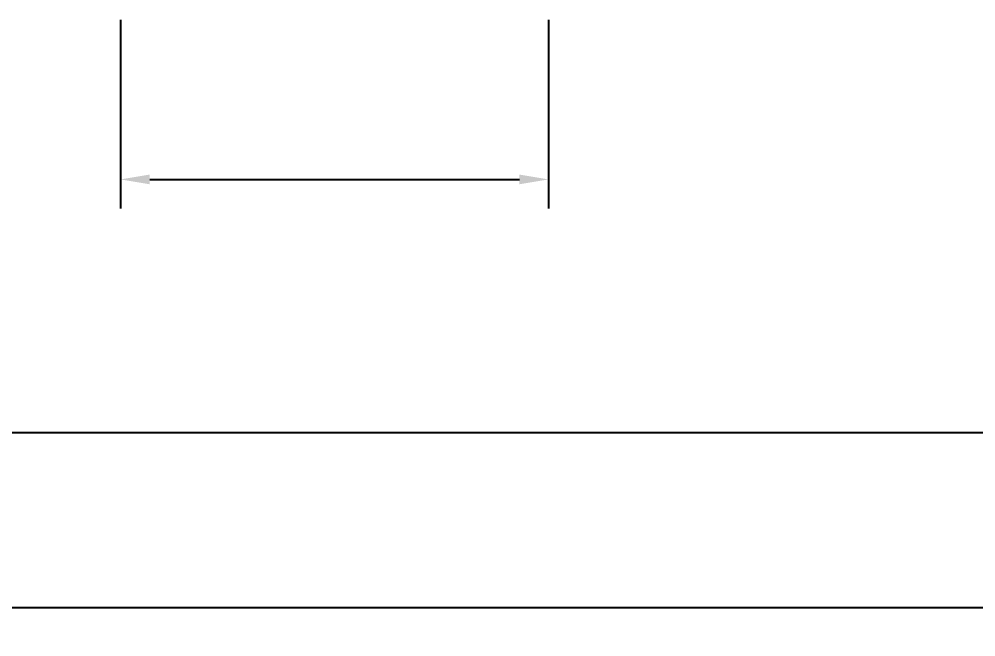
# Model space of a CAD drawing. Header units: millimetres. Extents: x -191664 to 191490, y -197311 to 10263.
# Drawn here: x 24107 to 29025, y -3250 to -77 of the extents above; entities that cross this region are included whole.
import ezdxf

# ---------------------------------------------------------------- set-up
doc = ezdxf.new("R2010")
doc.units = ezdxf.units.MM
for name, color, linetype, lineweight in [('COTAS_ENVOLVENTE_P', 1, 'Continuous', 0), ('COTAS_O', 1, 'Continuous', 0), ('COTAS_P', 1, 'Continuous', 0)]:
    doc.layers.add(name, color=color, linetype=linetype, lineweight=lineweight)
doc.dimstyles.new('PLANTA_100', dxfattribs={"dimtxt": 250, "dimasz": 150, "dimexe": 150, "dimexo": 80, "dimgap": 100, "dimtad": 1, "dimtih": 1, "dimtoh": 1, "dimdec": 1, "dimdsep": 46, "dimcen": 0.09, "dimclrd": 1, "dimclre": 1, "dimclrt": 1, "dimadec": 0, "dimazin": 0, "dimtfac": 1, "dimtdec": 4, "dimtofl": 0, "dimtmove": 0, "dimatfit": 3, "dimfxl": 1, "dimtolj": 1, "dimtzin": 0, "dimarcsym": 0})

# ---------------------------------------------------------------- blocks, each defined once
blk = doc.blocks.new('*D4')
at = {"layer": 'COTAS_ENVOLVENTE_P', "color": 1, "lineweight": -2, "transparency": 16777216}
for p, q in [((0, -80), (0, -3250)), ((58855.1, -80), (58855.1, -3250)), ((150, -3100), (58705.1, -3100))]:
    blk.add_line(p, q, dxfattribs=at)
at = {"layer": 'COTAS_ENVOLVENTE_P', "color": 1, "transparency": 16777216}
for points in [[(150, -3075), (150, -3125), (0, -3100)], [(58705.1, -3075), (58705.1, -3125), (58855.1, -3100)]]:
    blk.add_solid(points, dxfattribs=at)
at = {"layer": 'Defpoints', "color": 0, "transparency": 16777216}
for p in [(0, 0), (58855.1, 0), (58855.1, -3100)]:
    blk.add_point(p, dxfattribs=at)
blk = doc.blocks.new('*D17')
at = {"layer": 'COTAS_O', "color": 1, "lineweight": -2, "transparency": 16777216}
for p, q in [((24628.2, -80), (24628.2, -1050)), ((26828.2, -80), (26828.2, -1050)), ((24778.2, -900), (26678.2, -900))]:
    blk.add_line(p, q, dxfattribs=at)
at = {"layer": 'COTAS_O', "color": 1, "transparency": 16777216}
for points in [[(24778.2, -875), (24778.2, -925), (24628.2, -900)], [(26678.2, -875), (26678.2, -925), (26828.2, -900)]]:
    blk.add_solid(points, dxfattribs=at)
at = {"layer": 'Defpoints', "color": 0, "transparency": 16777216}
for p in [(24628.2, 0), (26828.2, 0), (26828.2, -900)]:
    blk.add_point(p, dxfattribs=at)
blk = doc.blocks.new('*D21')
at = {"layer": 'COTAS_P', "color": 1, "lineweight": -2, "transparency": 16777216}
for p, q in [((0, -80), (0, -2350)), ((58117.1, -80), (58117.1, -2350)), ((150, -2200), (57967.1, -2200))]:
    blk.add_line(p, q, dxfattribs=at)
at = {"layer": 'COTAS_P', "color": 1, "transparency": 16777216}
for points in [[(150, -2175), (150, -2225), (0, -2200)], [(57967.1, -2175), (57967.1, -2225), (58117.1, -2200)]]:
    blk.add_solid(points, dxfattribs=at)
at = {"layer": 'Defpoints', "color": 0, "transparency": 16777216}
for p in [(0, 0), (58117.1, 0), (58117.1, -2200)]:
    blk.add_point(p, dxfattribs=at)

msp = doc.modelspace()

# ---------------------------------------------------------------- dimensions: what is measured, and where the dimension line sits
at = {"layer": 'COTAS_ENVOLVENTE_P'}
dim = msp.add_aligned_dim(p1=(0, 0), p2=(58855.12, 0), distance=-3100, text='<> P', dimstyle='PLANTA_100', dxfattribs=at)
dim.commit()
dim.dimension.update_dxf_attribs({"geometry": '*D4', "text_midpoint": (29427.56, -3100)})
at = {"layer": 'COTAS_O'}
dim = msp.add_aligned_dim(p1=(24628.19, 0), p2=(26828.19, 0), distance=-900, text='<> O', dimstyle='PLANTA_100', dxfattribs=at)
dim.commit()
dim.dimension.update_dxf_attribs({"geometry": '*D17', "text_midpoint": (25728.19, -900)})
at = {"layer": 'COTAS_P'}
dim = msp.add_aligned_dim(p1=(0, 0), p2=(58117.12, 0), distance=-2200, text='<> P', dimstyle='PLANTA_100', dxfattribs=at)
dim.commit()
dim.dimension.update_dxf_attribs({"geometry": '*D21', "text_midpoint": (29058.56, -2200)})

doc.saveas('drawing.dxf')
